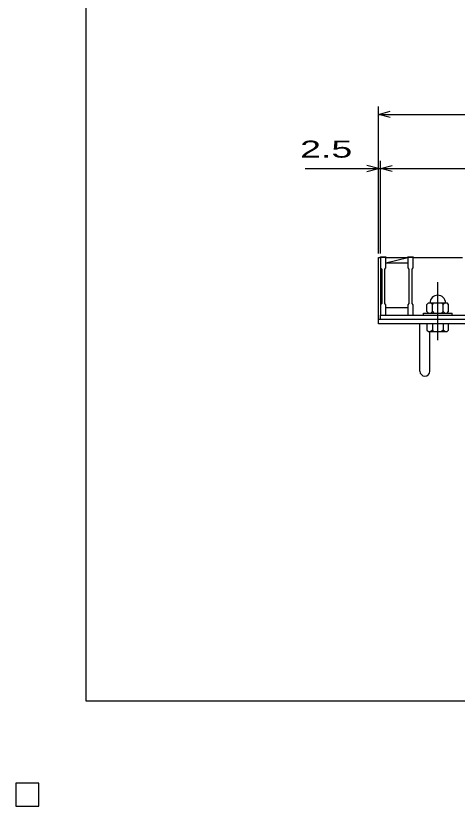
# Model space of a CAD drawing. Units: millimetres, scale not verified. Extents: x -1820 to 1731, y -1282 to 1054.
# Drawn here: x -1820 to -1249, y -1282 to -260 of the extents above; entities that cross this region are included whole.
import ezdxf
from ezdxf.enums import TextEntityAlignment as Align

# ---------------------------------------------------------------- set-up
doc = ezdxf.new("R2010")
doc.units = ezdxf.units.MM
doc.header["$LTSCALE"] = 10
doc.linetypes.add('CHAIN', pattern=[18.5, 12, -1.5, 3.5, -1.5])
for name, color, linetype, lineweight in [('0_2', 150, 'Continuous', 25), ('16', 3, 'Continuous', 25), ('19', 6, 'Continuous', 25), ('22', 4, 'Continuous', 25)]:
    doc.layers.add(name, color=color, linetype=linetype, lineweight=lineweight)
doc.styles.add('ベクトル', font='')
doc.styles.get('ベクトル').set_extended_font_data('ベクトル')

msp = doc.modelspace()

# ---------------------------------------------------------------- linework, layer by layer
at = {"layer": '0_2'}
for p, q in [((-1729, -1146.5), (-1729, 1053.5)), ((1731, -1146.5), (-1729, -1146.5))]:
    msp.add_line(p, q, dxfattribs=at)
at = {"layer": '16'}
for p, q in [((-1348, -572.5), (-1348, -571.8)), ((-1348, -571.8), (-1341, -571.8)), ((-1348, -572.5), (-1348, -586)), ((-1341, -572.5), (-1348, -572.5)), ((-1348, -572.5), (-1348, -637.5)), ((-1341, -571.8), (-1341, -572.5)), ((-1341, -586), (-1341, -572.5)), ((-1341, -572.5), (-1312.7, -572.5)), ((-1341, -579.5), (-1312.7, -572.5)), ((-1312.7, -572.5), (-1312.7, -571.8)), ((-1312.7, -571.8), (-1305.7, -571.8)), ((-1312.7, -572.5), (-1312.7, -586)), ((-1305.7, -572.5), (-1312.7, -572.5)), ((-1305.7, -571.8), (-1305.7, -572.5)), ((-1305.7, -586), (-1305.7, -572.5)), ((-1305.7, -572.5), (-1242.1, -572.5)), ((-1341, -579.5), (-1312.7, -579.5)), ((-1348, -586), (-1346.5, -588)), ((-1346.5, -588), (-1346.5, -632)), ((-1342.5, -588), (-1341, -586)), ((-1342.5, -632), (-1342.5, -588)), ((-1312.7, -586), (-1311.2, -588)), ((-1311.2, -588), (-1311.2, -632)), ((-1307.2, -588), (-1305.7, -586)), ((-1307.2, -632), (-1307.2, -588)), ((-1346.5, -632), (-1348, -634)), ((-1341, -634), (-1342.5, -632)), ((-1311.2, -632), (-1312.7, -634)), ((-1305.7, -634), (-1307.2, -632)), ((-1285.9, -631.5), (-1287.9, -633.5)), ((-1287.9, -642.5), (-1287.9, -633.5)), ((-1285.9, -631.5), (-1261.9, -631.5)), ((-1280.9, -633.5), (-1282.9, -631.5)), ((-1280.9, -633.5), (-1278.9, -631.5)), ((-1280.9, -642.5), (-1280.9, -633.5)), ((-1266.9, -633.5), (-1268.9, -631.5)), ((-1266.9, -633.5), (-1264.9, -631.5)), ((-1266.9, -642.5), (-1266.9, -633.5)), ((-1259.9, -633.5), (-1261.9, -631.5)), ((-1259.9, -642.5), (-1259.9, -633.5)), ((-1348, -634), (-1348, -647.5)), ((-1341, -647.5), (-1341, -634)), ((-1341, -637.5), (-1312.7, -637.5)), ((-1312.7, -634), (-1312.7, -647.5)), ((-1305.7, -647.5), (-1305.7, -634)), ((-1287.9, -642.5), (-1285.9, -644.5)), ((-1282.9, -644.5), (-1280.9, -642.5)), ((-1280.9, -642.5), (-1278.9, -644.5)), ((-1268.9, -644.5), (-1266.9, -642.5)), ((-1266.9, -642.5), (-1264.9, -644.5)), ((-1261.9, -644.5), (-1259.9, -642.5)), ((-1348, -647.5), (-1341, -647.5)), ((-1348, -647.5), (-353, -647.5)), ((-1348, -652.5), (-1348, -647.5)), ((-1348, -652.5), (-353, -652.5)), ((-1312.7, -647.5), (-1305.7, -647.5)), ((-1305.7, -647.5), (-1242.1, -647.5)), ((-1292.4, -647.5), (-1292.4, -644.5)), ((-1292.4, -644.5), (-1255.4, -644.5)), ((-1292.4, -647.5), (-1255.4, -647.5)), ((-1255.4, -647.5), (-1255.4, -644.5)), ((-1790, -1252.5), (-1820, -1252.5)), ((-1820, -1252.5), (-1820, -1282.5)), ((-1790, -1252.5), (-1820, -1252.5)), ((-1820, -1252.5), (-1820, -1282.5)), ((-1790, -1252.5), (-1820, -1252.5)), ((-1820, -1252.5), (-1820, -1282.5)), ((-1790, -1252.5), (-1820, -1252.5)), ((-1820, -1252.5), (-1820, -1282.5)), ((-1790, -1252.5), (-1820, -1252.5)), ((-1820, -1252.5), (-1820, -1282.5)), ((-1790, -1282.5), (-1790, -1252.5)), ((-1790, -1282.5), (-1790, -1252.5)), ((-1790, -1282.5), (-1790, -1252.5)), ((-1790, -1282.5), (-1790, -1252.5)), ((-1790, -1282.5), (-1790, -1252.5)), ((-1820, -1282.5), (-1790, -1282.5)), ((-1820, -1282.5), (-1790, -1282.5)), ((-1820, -1282.5), (-1790, -1282.5)), ((-1820, -1282.5), (-1790, -1282.5)), ((-1820, -1282.5), (-1790, -1282.5))]:
    msp.add_line(p, q, dxfattribs=at)
at = {"layer": '16', "linetype": 'CHAIN'}
msp.add_line((-1273.9, -679.5), (-1273.9, -604.5), dxfattribs=at)
at = {"layer": '16'}
msp.add_arc((-1273.9, -631.5), 10, 0, 180, dxfattribs=at)
at = {"layer": '19'}
for p, q in [((-1350.5, -652.5), (-1350.5, -572.5)), ((-1350.5, -572.5), (-1348, -572.5)), ((-1350.5, -652.5), (-350.5, -652.5)), ((-1350.5, -658.5), (-1350.5, -652.5)), ((-350.5, -658.5), (-1350.5, -658.5)), ((-1297, -719.61), (-1297, -658.5)), ((-1287.9, -658.5), (-1287.9, -666.5)), ((-1259.9, -658.5), (-1287.9, -658.5)), ((-1280.9, -658.5), (-1280.9, -666.5)), ((-1266.9, -658.5), (-1266.9, -666.5)), ((-1259.9, -666.5), (-1259.9, -658.5)), ((-1287.9, -666.5), (-1285.9, -668.5)), ((-1285.9, -668.5), (-1261.9, -668.5)), ((-1284, -719.61), (-1284, -668.5)), ((-1280.9, -666.5), (-1282.9, -668.5)), ((-1278.9, -668.5), (-1280.9, -666.5)), ((-1266.9, -666.5), (-1268.9, -668.5)), ((-1264.9, -668.5), (-1266.9, -666.5)), ((-1261.9, -668.5), (-1259.9, -666.5))]:
    msp.add_line(p, q, dxfattribs=at)
msp.add_arc((-1290.5, -719.61), 6.5, 180, 0, dxfattribs=at)
at = {"layer": '22'}
for p, q in [((-1350.5, -567.5), (-1350.5, -377.5)), ((-1350.5, -387.5), (-1335.5, -383.5)), ((-1335.5, -391.5), (-1350.5, -387.5)), ((-1350.5, -387.5), (-350.5, -387.5)), ((-1350.5, -567.5), (-1350.5, -447.5)), ((-1348, -567.5), (-1348, -447.5)), ((-1445.5, -457.5), (-1350.5, -457.5)), ((-1350.5, -457.5), (-1365.5, -453.5)), ((-1365.5, -461.5), (-1350.5, -457.5)), ((-1350.5, -457.5), (-1348, -457.5)), ((-1348, -457.5), (-1333, -453.5)), ((-1333, -461.5), (-1348, -457.5)), ((-1348, -457.5), (-353, -457.5))]:
    msp.add_line(p, q, dxfattribs=at)
at = {"layer": '22', "color": 2}
for p, q in [((-1790, -1252.5), (-1820, -1252.5)), ((-1820, -1252.5), (-1820, -1282.5)), ((-1790, -1252.5), (-1820, -1252.5)), ((-1820, -1252.5), (-1820, -1282.5)), ((-1790, -1252.5), (-1820, -1252.5)), ((-1820, -1252.5), (-1820, -1282.5)), ((-1790, -1282.5), (-1790, -1252.5)), ((-1790, -1282.5), (-1790, -1252.5)), ((-1790, -1282.5), (-1790, -1252.5)), ((-1820, -1282.5), (-1790, -1282.5)), ((-1820, -1282.5), (-1790, -1282.5)), ((-1820, -1282.5), (-1790, -1282.5))]:
    msp.add_line(p, q, dxfattribs=at)

# ---------------------------------------------------------------- texts
at = {"layer": '22', "color": 2, "style": 'ベクトル', "width": 1.65}
msp.add_text(' 2.5 ', height=21.99, dxfattribs=at).set_placement((-1465.5, -432.5), align=Align.MIDDLE_LEFT)

doc.saveas('drawing.dxf')
